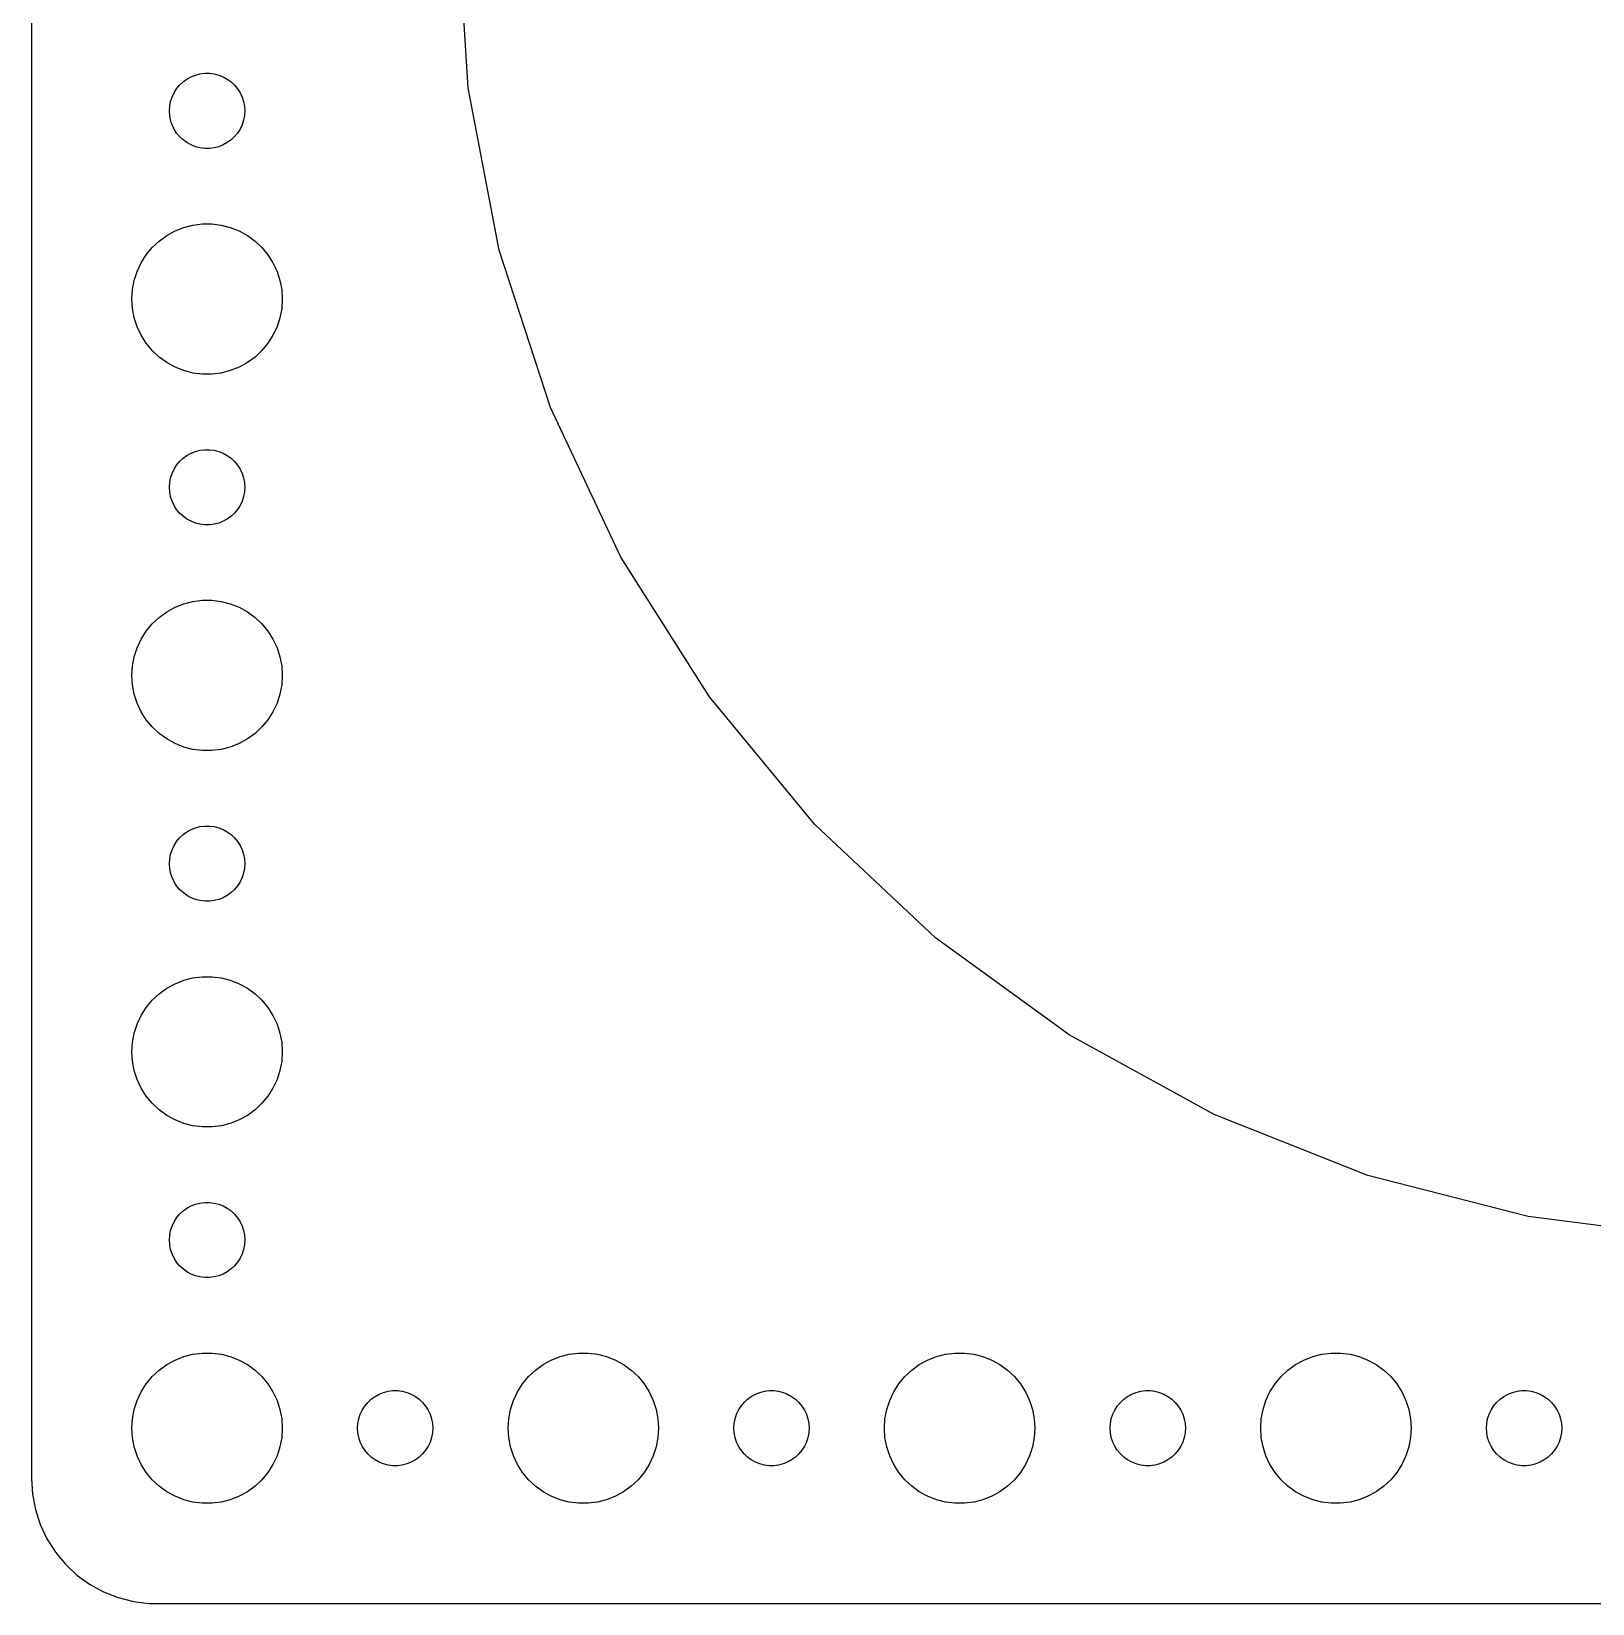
# Model space of a CAD drawing. Header units: metres. Extents: x -180 to 180, y -67 to 67.
# Drawn here: x -179.5 to -117.3, y -67 to -4.3 of the extents above; entities that cross this region are included whole.
import ezdxf

# ---------------------------------------------------------------- set-up
doc = ezdxf.new("R2010")
doc.units = ezdxf.units.M

msp = doc.modelspace()

# ---------------------------------------------------------------- linework, layer by layer
for p, q in [((-179.5, 62), (-179.5, -62)), ((-162.086, -6.57999), (-162.5, 0)), ((-173.456, -6.34422), (-173.304, -6.23351)), ((-173.304, -6.23351), (-173.139, -6.14275)), ((-173.139, -6.14275), (-172.964, -6.07341)), ((-172.964, -6.07341), (-172.781, -6.02657)), ((-172.781, -6.02657), (-172.594, -6.00294)), ((-172.594, -6.00294), (-172.406, -6.00294)), ((-172.406, -6.00294), (-172.219, -6.02657)), ((-172.219, -6.02657), (-172.036, -6.07341)), ((-172.036, -6.07341), (-171.861, -6.14275)), ((-171.861, -6.14275), (-171.696, -6.23351)), ((-171.696, -6.23351), (-171.544, -6.34422)), ((-173.895, -6.9478), (-173.814, -6.77736)), ((-173.814, -6.77736), (-173.714, -6.61832)), ((-173.714, -6.61832), (-173.593, -6.47318)), ((-173.593, -6.47318), (-173.456, -6.34422)), ((-171.544, -6.34422), (-171.407, -6.47318)), ((-171.407, -6.47318), (-171.286, -6.61832)), ((-171.286, -6.61832), (-171.186, -6.77736)), ((-171.186, -6.77736), (-171.105, -6.9478)), ((-160.851, -13.0562), (-162.086, -6.57999)), ((-174, -7.5), (-173.988, -7.312)), ((-173.988, -7.68799), (-174, -7.5)), ((-173.988, -7.312), (-173.953, -7.12695)), ((-173.953, -7.12695), (-173.895, -6.9478)), ((-171.105, -6.9478), (-171.047, -7.12695)), ((-171.047, -7.12695), (-171.012, -7.312)), ((-171.012, -7.312), (-171, -7.5)), ((-171, -7.5), (-171.012, -7.68799)), ((-173.953, -7.87303), (-173.988, -7.68799)), ((-173.895, -8.05219), (-173.953, -7.87303)), ((-173.814, -8.22263), (-173.895, -8.05219)), ((-171.105, -8.05219), (-171.186, -8.22263)), ((-171.047, -7.87303), (-171.105, -8.05219)), ((-171.012, -7.68799), (-171.047, -7.87303)), ((-173.714, -8.38167), (-173.814, -8.22263)), ((-173.593, -8.52681), (-173.714, -8.38167)), ((-173.456, -8.65576), (-173.593, -8.52681)), ((-173.304, -8.76648), (-173.456, -8.65576)), ((-173.139, -8.85724), (-173.304, -8.76648)), ((-171.696, -8.76648), (-171.861, -8.85724)), ((-171.544, -8.65576), (-171.696, -8.76648)), ((-171.407, -8.52681), (-171.544, -8.65576)), ((-171.286, -8.38167), (-171.407, -8.52681)), ((-171.186, -8.22263), (-171.286, -8.38167)), ((-172.964, -8.92657), (-173.139, -8.85724)), ((-172.781, -8.97342), (-172.964, -8.92657)), ((-172.594, -8.99704), (-172.781, -8.97342)), ((-172.406, -8.99704), (-172.594, -8.99704)), ((-172.219, -8.97342), (-172.406, -8.99704)), ((-172.036, -8.92657), (-172.219, -8.97342)), ((-171.861, -8.85724), (-172.036, -8.92657)), ((-174.412, -12.6884), (-174.107, -12.467)), ((-174.107, -12.467), (-173.777, -12.2855)), ((-173.777, -12.2855), (-173.427, -12.1468)), ((-173.427, -12.1468), (-173.062, -12.0531)), ((-173.062, -12.0531), (-172.688, -12.0059)), ((-172.688, -12.0059), (-172.312, -12.0059)), ((-172.312, -12.0059), (-171.938, -12.0531)), ((-171.938, -12.0531), (-171.573, -12.1468)), ((-171.573, -12.1468), (-171.223, -12.2855)), ((-171.223, -12.2855), (-170.893, -12.467)), ((-170.893, -12.467), (-170.588, -12.6884)), ((-174.927, -13.2366), (-174.687, -12.9464)), ((-174.687, -12.9464), (-174.412, -12.6884)), ((-170.588, -12.6884), (-170.313, -12.9464)), ((-170.313, -12.9464), (-170.073, -13.2366)), ((-158.813, -19.3265), (-160.851, -13.0562)), ((-175.289, -13.8956), (-175.129, -13.5547)), ((-175.129, -13.5547), (-174.927, -13.2366)), ((-170.073, -13.2366), (-169.871, -13.5547)), ((-169.871, -13.5547), (-169.711, -13.8956)), ((-175.476, -14.624), (-175.406, -14.2539)), ((-175.406, -14.2539), (-175.289, -13.8956)), ((-169.711, -13.8956), (-169.594, -14.2539)), ((-169.594, -14.2539), (-169.524, -14.624)), ((-175.5, -15), (-175.476, -14.624)), ((-175.476, -15.376), (-175.5, -15)), ((-169.524, -14.624), (-169.5, -15)), ((-169.5, -15), (-169.524, -15.376)), ((-175.406, -15.7461), (-175.476, -15.376)), ((-169.524, -15.376), (-169.594, -15.7461)), ((-175.289, -16.1044), (-175.406, -15.7461)), ((-175.129, -16.4453), (-175.289, -16.1044)), ((-169.711, -16.1044), (-169.871, -16.4453)), ((-169.594, -15.7461), (-169.711, -16.1044)), ((-174.927, -16.7634), (-175.129, -16.4453)), ((-174.687, -17.0536), (-174.927, -16.7634)), ((-170.073, -16.7634), (-170.313, -17.0536)), ((-169.871, -16.4453), (-170.073, -16.7634)), ((-174.412, -17.3115), (-174.687, -17.0536)), ((-174.107, -17.533), (-174.412, -17.3115)), ((-173.777, -17.7145), (-174.107, -17.533)), ((-170.893, -17.533), (-171.223, -17.7145)), ((-170.588, -17.3115), (-170.893, -17.533)), ((-170.313, -17.0536), (-170.588, -17.3115)), ((-173.427, -17.8532), (-173.777, -17.7145)), ((-173.062, -17.9469), (-173.427, -17.8532)), ((-172.688, -17.9941), (-173.062, -17.9469)), ((-172.312, -17.9941), (-172.688, -17.9941)), ((-171.938, -17.9469), (-172.312, -17.9941)), ((-171.573, -17.8532), (-171.938, -17.9469)), ((-171.223, -17.7145), (-171.573, -17.8532)), ((-156.006, -25.2921), (-158.813, -19.3265)), ((-173.456, -21.3442), (-173.304, -21.2335)), ((-173.304, -21.2335), (-173.139, -21.1427)), ((-173.139, -21.1427), (-172.964, -21.0734)), ((-172.964, -21.0734), (-172.781, -21.0266)), ((-172.781, -21.0266), (-172.594, -21.003)), ((-172.594, -21.003), (-172.406, -21.003)), ((-172.406, -21.003), (-172.219, -21.0266)), ((-172.219, -21.0266), (-172.036, -21.0734)), ((-172.036, -21.0734), (-171.861, -21.1427)), ((-171.861, -21.1427), (-171.696, -21.2335)), ((-171.696, -21.2335), (-171.544, -21.3442)), ((-173.895, -21.9478), (-173.814, -21.7774)), ((-173.814, -21.7774), (-173.714, -21.6183)), ((-173.714, -21.6183), (-173.593, -21.4732)), ((-173.593, -21.4732), (-173.456, -21.3442)), ((-171.544, -21.3442), (-171.407, -21.4732)), ((-171.407, -21.4732), (-171.286, -21.6183)), ((-171.286, -21.6183), (-171.186, -21.7774)), ((-171.186, -21.7774), (-171.105, -21.9478)), ((-174, -22.5), (-173.988, -22.312)), ((-173.988, -22.688), (-174, -22.5)), ((-173.988, -22.312), (-173.953, -22.127)), ((-173.953, -22.127), (-173.895, -21.9478)), ((-171.105, -21.9478), (-171.047, -22.127)), ((-171.047, -22.127), (-171.012, -22.312)), ((-171.012, -22.312), (-171, -22.5)), ((-171, -22.5), (-171.012, -22.688)), ((-173.953, -22.873), (-173.988, -22.688)), ((-173.895, -23.0522), (-173.953, -22.873)), ((-173.814, -23.2226), (-173.895, -23.0522)), ((-171.105, -23.0522), (-171.186, -23.2226)), ((-171.047, -22.873), (-171.105, -23.0522)), ((-171.012, -22.688), (-171.047, -22.873)), ((-173.714, -23.3817), (-173.814, -23.2226)), ((-173.593, -23.5268), (-173.714, -23.3817)), ((-173.456, -23.6558), (-173.593, -23.5268)), ((-173.304, -23.7665), (-173.456, -23.6558)), ((-173.139, -23.8572), (-173.304, -23.7665)), ((-171.696, -23.7665), (-171.861, -23.8572)), ((-171.544, -23.6558), (-171.696, -23.7665)), ((-171.407, -23.5268), (-171.544, -23.6558)), ((-171.286, -23.3817), (-171.407, -23.5268)), ((-171.186, -23.2226), (-171.286, -23.3817)), ((-172.964, -23.9266), (-173.139, -23.8572)), ((-172.781, -23.9734), (-172.964, -23.9266)), ((-172.594, -23.997), (-172.781, -23.9734)), ((-172.406, -23.997), (-172.594, -23.997)), ((-172.219, -23.9734), (-172.406, -23.997)), ((-172.036, -23.9266), (-172.219, -23.9734)), ((-171.861, -23.8572), (-172.036, -23.9266)), ((-152.473, -30.8587), (-156.006, -25.2921)), ((-174.412, -27.6884), (-174.107, -27.467)), ((-174.107, -27.467), (-173.777, -27.2855)), ((-173.777, -27.2855), (-173.427, -27.1468)), ((-173.427, -27.1468), (-173.062, -27.0531)), ((-173.062, -27.0531), (-172.688, -27.0059)), ((-172.688, -27.0059), (-172.312, -27.0059)), ((-172.312, -27.0059), (-171.938, -27.0531)), ((-171.938, -27.0531), (-171.573, -27.1468)), ((-171.573, -27.1468), (-171.223, -27.2855)), ((-171.223, -27.2855), (-170.893, -27.467)), ((-170.893, -27.467), (-170.588, -27.6884)), ((-174.927, -28.2366), (-174.687, -27.9464)), ((-174.687, -27.9464), (-174.412, -27.6884)), ((-170.588, -27.6884), (-170.313, -27.9464)), ((-170.313, -27.9464), (-170.073, -28.2366)), ((-175.289, -28.8956), (-175.129, -28.5547)), ((-175.129, -28.5547), (-174.927, -28.2366)), ((-170.073, -28.2366), (-169.871, -28.5547)), ((-169.871, -28.5547), (-169.711, -28.8956)), ((-175.476, -29.624), (-175.406, -29.2539)), ((-175.406, -29.2539), (-175.289, -28.8956)), ((-169.711, -28.8956), (-169.594, -29.2539)), ((-169.594, -29.2539), (-169.524, -29.624)), ((-175.5, -30), (-175.476, -29.624)), ((-175.476, -30.376), (-175.5, -30)), ((-169.524, -29.624), (-169.5, -30)), ((-169.5, -30), (-169.524, -30.376)), ((-175.406, -30.7461), (-175.476, -30.376)), ((-169.524, -30.376), (-169.594, -30.7461)), ((-175.289, -31.1044), (-175.406, -30.7461)), ((-175.129, -31.4453), (-175.289, -31.1044)), ((-169.711, -31.1044), (-169.871, -31.4453)), ((-169.594, -30.7461), (-169.711, -31.1044)), ((-148.271, -35.9387), (-152.473, -30.8587)), ((-174.927, -31.7634), (-175.129, -31.4453)), ((-174.687, -32.0536), (-174.927, -31.7634)), ((-170.073, -31.7634), (-170.313, -32.0536)), ((-169.871, -31.4453), (-170.073, -31.7634)), ((-174.412, -32.3115), (-174.687, -32.0536)), ((-174.107, -32.533), (-174.412, -32.3115)), ((-173.777, -32.7145), (-174.107, -32.533)), ((-170.893, -32.533), (-171.223, -32.7145)), ((-170.588, -32.3115), (-170.893, -32.533)), ((-170.313, -32.0536), (-170.588, -32.3115)), ((-173.427, -32.8532), (-173.777, -32.7145)), ((-173.062, -32.9469), (-173.427, -32.8532)), ((-172.688, -32.9941), (-173.062, -32.9469)), ((-172.312, -32.9941), (-172.688, -32.9941)), ((-171.938, -32.9469), (-172.312, -32.9941)), ((-171.573, -32.8532), (-171.938, -32.9469)), ((-171.223, -32.7145), (-171.573, -32.8532)), ((-173.456, -36.3442), (-173.304, -36.2335)), ((-173.304, -36.2335), (-173.139, -36.1428)), ((-173.139, -36.1428), (-172.964, -36.0734)), ((-172.964, -36.0734), (-172.781, -36.0266)), ((-172.781, -36.0266), (-172.594, -36.003)), ((-172.594, -36.003), (-172.406, -36.003)), ((-172.406, -36.003), (-172.219, -36.0266)), ((-172.219, -36.0266), (-172.036, -36.0734)), ((-172.036, -36.0734), (-171.861, -36.1428)), ((-171.861, -36.1428), (-171.696, -36.2335)), ((-171.696, -36.2335), (-171.544, -36.3442)), ((-143.465, -40.4519), (-148.271, -35.9387)), ((-173.953, -37.127), (-173.895, -36.9478)), ((-173.895, -36.9478), (-173.814, -36.7774)), ((-173.814, -36.7774), (-173.714, -36.6183)), ((-173.714, -36.6183), (-173.593, -36.4732)), ((-173.593, -36.4732), (-173.456, -36.3442)), ((-171.544, -36.3442), (-171.407, -36.4732)), ((-171.407, -36.4732), (-171.286, -36.6183)), ((-171.286, -36.6183), (-171.186, -36.7774)), ((-171.186, -36.7774), (-171.105, -36.9478)), ((-171.105, -36.9478), (-171.047, -37.127)), ((-174, -37.5), (-173.988, -37.312)), ((-173.988, -37.688), (-174, -37.5)), ((-173.988, -37.312), (-173.953, -37.127)), ((-171.047, -37.127), (-171.012, -37.312)), ((-171.012, -37.312), (-171, -37.5)), ((-171, -37.5), (-171.012, -37.688)), ((-173.953, -37.873), (-173.988, -37.688)), ((-173.895, -38.0522), (-173.953, -37.873)), ((-173.814, -38.2226), (-173.895, -38.0522)), ((-171.105, -38.0522), (-171.186, -38.2226)), ((-171.047, -37.873), (-171.105, -38.0522)), ((-171.012, -37.688), (-171.047, -37.873)), ((-173.714, -38.3817), (-173.814, -38.2226)), ((-173.593, -38.5268), (-173.714, -38.3817)), ((-173.456, -38.6558), (-173.593, -38.5268)), ((-173.304, -38.7665), (-173.456, -38.6558)), ((-173.139, -38.8572), (-173.304, -38.7665)), ((-171.696, -38.7665), (-171.861, -38.8572)), ((-171.544, -38.6558), (-171.696, -38.7665)), ((-171.407, -38.5268), (-171.544, -38.6558)), ((-171.286, -38.3817), (-171.407, -38.5268)), ((-171.186, -38.2226), (-171.286, -38.3817)), ((-172.964, -38.9266), (-173.139, -38.8572)), ((-172.781, -38.9734), (-172.964, -38.9266)), ((-172.594, -38.997), (-172.781, -38.9734)), ((-172.406, -38.997), (-172.594, -38.997)), ((-172.219, -38.9734), (-172.406, -38.997)), ((-172.036, -38.9266), (-172.219, -38.9734)), ((-171.861, -38.8572), (-172.036, -38.9266)), ((-138.131, -44.3272), (-143.465, -40.4519)), ((-174.412, -42.6885), (-174.107, -42.467)), ((-174.107, -42.467), (-173.777, -42.2855)), ((-173.777, -42.2855), (-173.427, -42.1468)), ((-173.427, -42.1468), (-173.062, -42.0531)), ((-173.062, -42.0531), (-172.688, -42.0059)), ((-172.688, -42.0059), (-172.312, -42.0059)), ((-172.312, -42.0059), (-171.938, -42.0531)), ((-171.938, -42.0531), (-171.573, -42.1468)), ((-171.573, -42.1468), (-171.223, -42.2855)), ((-171.223, -42.2855), (-170.893, -42.467)), ((-170.893, -42.467), (-170.588, -42.6885)), ((-174.927, -43.2366), (-174.687, -42.9464)), ((-174.687, -42.9464), (-174.412, -42.6885)), ((-170.588, -42.6885), (-170.313, -42.9464)), ((-170.313, -42.9464), (-170.073, -43.2366)), ((-175.289, -43.8956), (-175.129, -43.5547)), ((-175.129, -43.5547), (-174.927, -43.2366)), ((-170.073, -43.2366), (-169.871, -43.5547)), ((-169.871, -43.5547), (-169.711, -43.8956)), ((-175.476, -44.624), (-175.406, -44.2539)), ((-175.406, -44.2539), (-175.289, -43.8956)), ((-169.711, -43.8956), (-169.594, -44.2539)), ((-169.594, -44.2539), (-169.524, -44.624)), ((-132.353, -47.5034), (-138.131, -44.3272)), ((-175.5, -45), (-175.476, -44.624)), ((-175.476, -45.376), (-175.5, -45)), ((-169.524, -44.624), (-169.5, -45)), ((-169.5, -45), (-169.524, -45.376)), ((-175.406, -45.7461), (-175.476, -45.376)), ((-169.524, -45.376), (-169.594, -45.7461)), ((-175.289, -46.1044), (-175.406, -45.7461)), ((-175.129, -46.4453), (-175.289, -46.1044)), ((-169.711, -46.1044), (-169.871, -46.4453)), ((-169.594, -45.7461), (-169.711, -46.1044)), ((-174.927, -46.7634), (-175.129, -46.4453)), ((-174.687, -47.0536), (-174.927, -46.7634)), ((-170.073, -46.7634), (-170.313, -47.0536)), ((-169.871, -46.4453), (-170.073, -46.7634)), ((-174.412, -47.3115), (-174.687, -47.0536)), ((-174.107, -47.533), (-174.412, -47.3115)), ((-173.777, -47.7145), (-174.107, -47.533)), ((-170.893, -47.533), (-171.223, -47.7145)), ((-170.588, -47.3115), (-170.893, -47.533)), ((-170.313, -47.0536), (-170.588, -47.3115)), ((-126.223, -49.9305), (-132.353, -47.5034)), ((-173.427, -47.8532), (-173.777, -47.7145)), ((-173.062, -47.9469), (-173.427, -47.8532)), ((-172.688, -47.9941), (-173.062, -47.9469)), ((-172.312, -47.9941), (-172.688, -47.9941)), ((-171.938, -47.9469), (-172.312, -47.9941)), ((-171.573, -47.8532), (-171.938, -47.9469)), ((-171.223, -47.7145), (-171.573, -47.8532)), ((-119.838, -51.5701), (-126.223, -49.9305)), ((-173.593, -51.4732), (-173.456, -51.3442)), ((-173.456, -51.3442), (-173.304, -51.2335)), ((-173.304, -51.2335), (-173.139, -51.1428)), ((-173.139, -51.1428), (-172.964, -51.0734)), ((-172.964, -51.0734), (-172.781, -51.0266)), ((-172.781, -51.0266), (-172.594, -51.003)), ((-172.594, -51.003), (-172.406, -51.003)), ((-172.406, -51.003), (-172.219, -51.0266)), ((-172.219, -51.0266), (-172.036, -51.0734)), ((-172.036, -51.0734), (-171.861, -51.1428)), ((-171.861, -51.1428), (-171.696, -51.2335)), ((-171.696, -51.2335), (-171.544, -51.3442)), ((-171.544, -51.3442), (-171.407, -51.4732)), ((-173.953, -52.127), (-173.895, -51.9478)), ((-173.895, -51.9478), (-173.814, -51.7774)), ((-173.814, -51.7774), (-173.714, -51.6183)), ((-173.714, -51.6183), (-173.593, -51.4732)), ((-171.407, -51.4732), (-171.286, -51.6183)), ((-171.286, -51.6183), (-171.186, -51.7774)), ((-171.186, -51.7774), (-171.105, -51.9478)), ((-171.105, -51.9478), (-171.047, -52.127)), ((-113.296, -52.3964), (-119.838, -51.5701)), ((-174, -52.5), (-173.988, -52.312)), ((-173.988, -52.688), (-174, -52.5)), ((-173.988, -52.312), (-173.953, -52.127)), ((-171.047, -52.127), (-171.012, -52.312)), ((-171.012, -52.312), (-171, -52.5)), ((-171, -52.5), (-171.012, -52.688)), ((-173.953, -52.873), (-173.988, -52.688)), ((-173.895, -53.0522), (-173.953, -52.873)), ((-173.814, -53.2226), (-173.895, -53.0522)), ((-173.714, -53.3817), (-173.814, -53.2226)), ((-171.186, -53.2226), (-171.286, -53.3817)), ((-171.105, -53.0522), (-171.186, -53.2226)), ((-171.047, -52.873), (-171.105, -53.0522)), ((-171.012, -52.688), (-171.047, -52.873)), ((-173.593, -53.5268), (-173.714, -53.3817)), ((-173.456, -53.6558), (-173.593, -53.5268)), ((-173.304, -53.7665), (-173.456, -53.6558)), ((-173.139, -53.8572), (-173.304, -53.7665)), ((-172.964, -53.9266), (-173.139, -53.8572)), ((-171.861, -53.8572), (-172.036, -53.9266)), ((-171.696, -53.7665), (-171.861, -53.8572)), ((-171.544, -53.6558), (-171.696, -53.7665)), ((-171.407, -53.5268), (-171.544, -53.6558)), ((-171.286, -53.3817), (-171.407, -53.5268)), ((-172.781, -53.9734), (-172.964, -53.9266)), ((-172.594, -53.997), (-172.781, -53.9734)), ((-172.406, -53.997), (-172.594, -53.997)), ((-172.219, -53.9734), (-172.406, -53.997)), ((-172.036, -53.9266), (-172.219, -53.9734)), ((-173.062, -57.0531), (-172.688, -57.0059)), ((-172.688, -57.0059), (-172.312, -57.0059)), ((-172.312, -57.0059), (-171.938, -57.0531)), ((-158.062, -57.0531), (-157.688, -57.0059)), ((-157.688, -57.0059), (-157.312, -57.0059)), ((-157.312, -57.0059), (-156.938, -57.0531)), ((-143.062, -57.0531), (-142.688, -57.0059)), ((-142.688, -57.0059), (-142.312, -57.0059)), ((-142.312, -57.0059), (-141.938, -57.0531)), ((-128.062, -57.0531), (-127.688, -57.0059)), ((-127.688, -57.0059), (-127.312, -57.0059)), ((-127.312, -57.0059), (-126.938, -57.0531)), ((-174.412, -57.6885), (-174.107, -57.467)), ((-174.107, -57.467), (-173.777, -57.2855)), ((-173.777, -57.2855), (-173.427, -57.1468)), ((-173.427, -57.1468), (-173.062, -57.0531)), ((-171.938, -57.0531), (-171.573, -57.1468)), ((-171.573, -57.1468), (-171.223, -57.2855)), ((-171.223, -57.2855), (-170.893, -57.467)), ((-170.893, -57.467), (-170.588, -57.6885)), ((-159.412, -57.6885), (-159.107, -57.467)), ((-159.107, -57.467), (-158.777, -57.2855)), ((-158.777, -57.2855), (-158.427, -57.1468)), ((-158.427, -57.1468), (-158.062, -57.0531)), ((-156.938, -57.0531), (-156.573, -57.1468)), ((-156.573, -57.1468), (-156.223, -57.2855)), ((-156.223, -57.2855), (-155.893, -57.467)), ((-155.893, -57.467), (-155.588, -57.6885)), ((-144.412, -57.6885), (-144.107, -57.467)), ((-144.107, -57.467), (-143.777, -57.2855)), ((-143.777, -57.2855), (-143.427, -57.1468)), ((-143.427, -57.1468), (-143.062, -57.0531)), ((-141.938, -57.0531), (-141.573, -57.1468)), ((-141.573, -57.1468), (-141.223, -57.2855)), ((-141.223, -57.2855), (-140.893, -57.467)), ((-140.893, -57.467), (-140.588, -57.6885)), ((-129.412, -57.6885), (-129.107, -57.467)), ((-129.107, -57.467), (-128.777, -57.2855)), ((-128.777, -57.2855), (-128.427, -57.1468)), ((-128.427, -57.1468), (-128.062, -57.0531)), ((-126.938, -57.0531), (-126.573, -57.1468)), ((-126.573, -57.1468), (-126.223, -57.2855)), ((-126.223, -57.2855), (-125.893, -57.467)), ((-125.893, -57.467), (-125.588, -57.6885)), ((-175.129, -58.5547), (-174.927, -58.2366)), ((-174.927, -58.2366), (-174.687, -57.9464)), ((-174.687, -57.9464), (-174.412, -57.6885)), ((-170.588, -57.6885), (-170.313, -57.9464)), ((-170.313, -57.9464), (-170.073, -58.2366)), ((-170.073, -58.2366), (-169.871, -58.5547)), ((-160.129, -58.5547), (-159.927, -58.2366)), ((-159.927, -58.2366), (-159.687, -57.9464)), ((-159.687, -57.9464), (-159.412, -57.6885)), ((-155.588, -57.6885), (-155.313, -57.9464)), ((-155.313, -57.9464), (-155.073, -58.2366)), ((-155.073, -58.2366), (-154.871, -58.5547)), ((-145.129, -58.5547), (-144.927, -58.2366)), ((-144.927, -58.2366), (-144.687, -57.9464)), ((-144.687, -57.9464), (-144.412, -57.6885)), ((-140.588, -57.6885), (-140.313, -57.9464)), ((-140.313, -57.9464), (-140.073, -58.2366)), ((-140.073, -58.2366), (-139.871, -58.5547)), ((-130.129, -58.5547), (-129.927, -58.2366)), ((-129.927, -58.2366), (-129.687, -57.9464)), ((-129.687, -57.9464), (-129.412, -57.6885)), ((-125.588, -57.6885), (-125.313, -57.9464)), ((-125.313, -57.9464), (-125.073, -58.2366)), ((-125.073, -58.2366), (-124.871, -58.5547)), ((-175.406, -59.2539), (-175.289, -58.8956)), ((-175.289, -58.8956), (-175.129, -58.5547)), ((-169.871, -58.5547), (-169.711, -58.8956)), ((-169.711, -58.8956), (-169.594, -59.2539)), ((-166.093, -58.9732), (-165.956, -58.8442)), ((-165.956, -58.8442), (-165.804, -58.7335)), ((-165.804, -58.7335), (-165.639, -58.6428)), ((-165.639, -58.6428), (-165.464, -58.5734)), ((-165.464, -58.5734), (-165.281, -58.5266)), ((-165.281, -58.5266), (-165.094, -58.503)), ((-165.094, -58.503), (-164.906, -58.503)), ((-164.906, -58.503), (-164.719, -58.5266)), ((-164.719, -58.5266), (-164.536, -58.5734)), ((-164.536, -58.5734), (-164.361, -58.6428)), ((-164.361, -58.6428), (-164.196, -58.7335)), ((-164.196, -58.7335), (-164.044, -58.8442)), ((-164.044, -58.8442), (-163.907, -58.9732)), ((-160.406, -59.2539), (-160.289, -58.8956)), ((-160.289, -58.8956), (-160.129, -58.5547)), ((-154.871, -58.5547), (-154.711, -58.8956)), ((-154.711, -58.8956), (-154.594, -59.2539)), ((-151.093, -58.9732), (-150.956, -58.8442)), ((-150.956, -58.8442), (-150.804, -58.7335)), ((-150.804, -58.7335), (-150.639, -58.6428)), ((-150.639, -58.6428), (-150.464, -58.5734)), ((-150.464, -58.5734), (-150.281, -58.5266)), ((-150.281, -58.5266), (-150.094, -58.503)), ((-150.094, -58.503), (-149.906, -58.503)), ((-149.906, -58.503), (-149.719, -58.5266)), ((-149.719, -58.5266), (-149.536, -58.5734)), ((-149.536, -58.5734), (-149.361, -58.6428)), ((-149.361, -58.6428), (-149.196, -58.7335)), ((-149.196, -58.7335), (-149.044, -58.8442)), ((-149.044, -58.8442), (-148.907, -58.9732)), ((-145.406, -59.2539), (-145.289, -58.8956)), ((-145.289, -58.8956), (-145.129, -58.5547)), ((-139.871, -58.5547), (-139.711, -58.8956)), ((-139.711, -58.8956), (-139.594, -59.2539)), ((-136.093, -58.9732), (-135.956, -58.8442)), ((-135.956, -58.8442), (-135.804, -58.7335)), ((-135.804, -58.7335), (-135.639, -58.6428)), ((-135.639, -58.6428), (-135.464, -58.5734)), ((-135.464, -58.5734), (-135.281, -58.5266)), ((-135.281, -58.5266), (-135.094, -58.503)), ((-135.094, -58.503), (-134.906, -58.503)), ((-134.906, -58.503), (-134.719, -58.5266)), ((-134.719, -58.5266), (-134.536, -58.5734)), ((-134.536, -58.5734), (-134.361, -58.6428)), ((-134.361, -58.6428), (-134.196, -58.7335)), ((-134.196, -58.7335), (-134.044, -58.8442)), ((-134.044, -58.8442), (-133.907, -58.9732)), ((-130.406, -59.2539), (-130.289, -58.8956)), ((-130.289, -58.8956), (-130.129, -58.5547)), ((-124.871, -58.5547), (-124.711, -58.8956)), ((-124.711, -58.8956), (-124.594, -59.2539)), ((-121.093, -58.9732), (-120.956, -58.8442)), ((-120.956, -58.8442), (-120.804, -58.7335)), ((-120.804, -58.7335), (-120.639, -58.6428)), ((-120.639, -58.6428), (-120.464, -58.5734)), ((-120.464, -58.5734), (-120.281, -58.5266)), ((-120.281, -58.5266), (-120.094, -58.503)), ((-120.094, -58.503), (-119.906, -58.503)), ((-119.906, -58.503), (-119.719, -58.5266)), ((-119.719, -58.5266), (-119.536, -58.5734)), ((-119.536, -58.5734), (-119.361, -58.6428)), ((-119.361, -58.6428), (-119.196, -58.7335)), ((-119.196, -58.7335), (-119.044, -58.8442)), ((-119.044, -58.8442), (-118.907, -58.9732)), ((-175.476, -59.624), (-175.406, -59.2539)), ((-169.594, -59.2539), (-169.524, -59.624)), ((-166.453, -59.627), (-166.395, -59.4478)), ((-166.395, -59.4478), (-166.314, -59.2774)), ((-166.314, -59.2774), (-166.214, -59.1183)), ((-166.214, -59.1183), (-166.093, -58.9732)), ((-163.907, -58.9732), (-163.786, -59.1183)), ((-163.786, -59.1183), (-163.686, -59.2774)), ((-163.686, -59.2774), (-163.605, -59.4478)), ((-163.605, -59.4478), (-163.547, -59.627)), ((-160.476, -59.624), (-160.406, -59.2539)), ((-154.594, -59.2539), (-154.524, -59.624)), ((-151.453, -59.627), (-151.395, -59.4478)), ((-151.395, -59.4478), (-151.314, -59.2774)), ((-151.314, -59.2774), (-151.214, -59.1183)), ((-151.214, -59.1183), (-151.093, -58.9732)), ((-148.907, -58.9732), (-148.786, -59.1183)), ((-148.786, -59.1183), (-148.686, -59.2774)), ((-148.686, -59.2774), (-148.605, -59.4478)), ((-148.605, -59.4478), (-148.547, -59.627)), ((-145.476, -59.624), (-145.406, -59.2539)), ((-139.594, -59.2539), (-139.524, -59.624)), ((-136.453, -59.627), (-136.395, -59.4478)), ((-136.395, -59.4478), (-136.314, -59.2774)), ((-136.314, -59.2774), (-136.214, -59.1183)), ((-136.214, -59.1183), (-136.093, -58.9732)), ((-133.907, -58.9732), (-133.786, -59.1183)), ((-133.786, -59.1183), (-133.686, -59.2774)), ((-133.686, -59.2774), (-133.605, -59.4478)), ((-133.605, -59.4478), (-133.547, -59.627)), ((-130.476, -59.624), (-130.406, -59.2539)), ((-124.594, -59.2539), (-124.524, -59.624)), ((-121.453, -59.627), (-121.395, -59.4478)), ((-121.395, -59.4478), (-121.314, -59.2774)), ((-121.314, -59.2774), (-121.214, -59.1183)), ((-121.214, -59.1183), (-121.093, -58.9732)), ((-118.907, -58.9732), (-118.786, -59.1183)), ((-118.786, -59.1183), (-118.686, -59.2774)), ((-118.686, -59.2774), (-118.605, -59.4478)), ((-118.605, -59.4478), (-118.547, -59.627)), ((-175.5, -60), (-175.476, -59.624)), ((-175.476, -60.376), (-175.5, -60)), ((-169.524, -59.624), (-169.5, -60)), ((-169.5, -60), (-169.524, -60.376)), ((-166.5, -60), (-166.488, -59.812)), ((-166.488, -60.188), (-166.5, -60)), ((-166.488, -59.812), (-166.453, -59.627)), ((-163.547, -59.627), (-163.512, -59.812)), ((-163.512, -59.812), (-163.5, -60)), ((-163.5, -60), (-163.512, -60.188)), ((-160.5, -60), (-160.476, -59.624)), ((-160.476, -60.376), (-160.5, -60)), ((-154.524, -59.624), (-154.5, -60)), ((-154.5, -60), (-154.524, -60.376)), ((-151.5, -60), (-151.488, -59.812)), ((-151.488, -60.188), (-151.5, -60)), ((-151.488, -59.812), (-151.453, -59.627)), ((-148.547, -59.627), (-148.512, -59.812)), ((-148.512, -59.812), (-148.5, -60)), ((-148.5, -60), (-148.512, -60.188)), ((-145.5, -60), (-145.476, -59.624)), ((-145.476, -60.376), (-145.5, -60)), ((-139.524, -59.624), (-139.5, -60)), ((-139.5, -60), (-139.524, -60.376)), ((-136.5, -60), (-136.488, -59.812)), ((-136.488, -60.188), (-136.5, -60)), ((-136.488, -59.812), (-136.453, -59.627)), ((-133.547, -59.627), (-133.512, -59.812)), ((-133.512, -59.812), (-133.5, -60)), ((-133.5, -60), (-133.512, -60.188)), ((-130.5, -60), (-130.476, -59.624)), ((-130.476, -60.376), (-130.5, -60)), ((-124.524, -59.624), (-124.5, -60)), ((-124.5, -60), (-124.524, -60.376)), ((-121.5, -60), (-121.488, -59.812)), ((-121.488, -60.188), (-121.5, -60)), ((-121.488, -59.812), (-121.453, -59.627)), ((-118.547, -59.627), (-118.512, -59.812)), ((-118.512, -59.812), (-118.5, -60)), ((-118.5, -60), (-118.512, -60.188)), ((-175.406, -60.7461), (-175.476, -60.376)), ((-175.289, -61.1044), (-175.406, -60.7461)), ((-169.594, -60.7461), (-169.711, -61.1044)), ((-169.524, -60.376), (-169.594, -60.7461)), ((-166.453, -60.373), (-166.488, -60.188)), ((-166.395, -60.5522), (-166.453, -60.373)), ((-166.314, -60.7226), (-166.395, -60.5522)), ((-166.214, -60.8817), (-166.314, -60.7226)), ((-163.686, -60.7226), (-163.786, -60.8817)), ((-163.605, -60.5522), (-163.686, -60.7226)), ((-163.547, -60.373), (-163.605, -60.5522)), ((-163.512, -60.188), (-163.547, -60.373)), ((-160.406, -60.7461), (-160.476, -60.376)), ((-160.289, -61.1044), (-160.406, -60.7461)), ((-154.594, -60.7461), (-154.711, -61.1044)), ((-154.524, -60.376), (-154.594, -60.7461)), ((-151.453, -60.373), (-151.488, -60.188)), ((-151.395, -60.5522), (-151.453, -60.373)), ((-151.314, -60.7226), (-151.395, -60.5522)), ((-151.214, -60.8817), (-151.314, -60.7226)), ((-148.686, -60.7226), (-148.786, -60.8817)), ((-148.605, -60.5522), (-148.686, -60.7226)), ((-148.547, -60.373), (-148.605, -60.5522)), ((-148.512, -60.188), (-148.547, -60.373)), ((-145.406, -60.7461), (-145.476, -60.376)), ((-145.289, -61.1044), (-145.406, -60.7461)), ((-139.594, -60.7461), (-139.711, -61.1044)), ((-139.524, -60.376), (-139.594, -60.7461)), ((-136.453, -60.373), (-136.488, -60.188)), ((-136.395, -60.5522), (-136.453, -60.373)), ((-136.314, -60.7226), (-136.395, -60.5522)), ((-136.214, -60.8817), (-136.314, -60.7226)), ((-133.686, -60.7226), (-133.786, -60.8817)), ((-133.605, -60.5522), (-133.686, -60.7226)), ((-133.547, -60.373), (-133.605, -60.5522)), ((-133.512, -60.188), (-133.547, -60.373)), ((-130.406, -60.7461), (-130.476, -60.376)), ((-130.289, -61.1044), (-130.406, -60.7461)), ((-124.594, -60.7461), (-124.711, -61.1044)), ((-124.524, -60.376), (-124.594, -60.7461)), ((-121.453, -60.373), (-121.488, -60.188)), ((-121.395, -60.5522), (-121.453, -60.373)), ((-121.314, -60.7226), (-121.395, -60.5522)), ((-121.214, -60.8817), (-121.314, -60.7226)), ((-118.686, -60.7226), (-118.786, -60.8817)), ((-118.605, -60.5522), (-118.686, -60.7226)), ((-118.547, -60.373), (-118.605, -60.5522)), ((-118.512, -60.188), (-118.547, -60.373)), ((-175.129, -61.4453), (-175.289, -61.1044)), ((-169.711, -61.1044), (-169.871, -61.4453)), ((-166.093, -61.0268), (-166.214, -60.8817)), ((-165.956, -61.1558), (-166.093, -61.0268)), ((-165.804, -61.2665), (-165.956, -61.1558)), ((-165.639, -61.3572), (-165.804, -61.2665)), ((-165.464, -61.4266), (-165.639, -61.3572)), ((-164.361, -61.3572), (-164.536, -61.4266)), ((-164.196, -61.2665), (-164.361, -61.3572)), ((-164.044, -61.1558), (-164.196, -61.2665)), ((-163.907, -61.0268), (-164.044, -61.1558)), ((-163.786, -60.8817), (-163.907, -61.0268)), ((-160.129, -61.4453), (-160.289, -61.1044)), ((-154.711, -61.1044), (-154.871, -61.4453)), ((-151.093, -61.0268), (-151.214, -60.8817)), ((-150.956, -61.1558), (-151.093, -61.0268)), ((-150.804, -61.2665), (-150.956, -61.1558)), ((-150.639, -61.3572), (-150.804, -61.2665)), ((-150.464, -61.4266), (-150.639, -61.3572)), ((-149.361, -61.3572), (-149.536, -61.4266)), ((-149.196, -61.2665), (-149.361, -61.3572)), ((-149.044, -61.1558), (-149.196, -61.2665)), ((-148.907, -61.0268), (-149.044, -61.1558)), ((-148.786, -60.8817), (-148.907, -61.0268)), ((-145.129, -61.4453), (-145.289, -61.1044)), ((-139.711, -61.1044), (-139.871, -61.4453)), ((-136.093, -61.0268), (-136.214, -60.8817)), ((-135.956, -61.1558), (-136.093, -61.0268)), ((-135.804, -61.2665), (-135.956, -61.1558)), ((-135.639, -61.3572), (-135.804, -61.2665)), ((-135.464, -61.4266), (-135.639, -61.3572)), ((-134.361, -61.3572), (-134.536, -61.4266)), ((-134.196, -61.2665), (-134.361, -61.3572)), ((-134.044, -61.1558), (-134.196, -61.2665)), ((-133.907, -61.0268), (-134.044, -61.1558)), ((-133.786, -60.8817), (-133.907, -61.0268)), ((-130.129, -61.4453), (-130.289, -61.1044)), ((-124.711, -61.1044), (-124.871, -61.4453)), ((-121.093, -61.0268), (-121.214, -60.8817)), ((-120.956, -61.1558), (-121.093, -61.0268)), ((-120.804, -61.2665), (-120.956, -61.1558)), ((-120.639, -61.3572), (-120.804, -61.2665)), ((-120.464, -61.4266), (-120.639, -61.3572)), ((-119.361, -61.3572), (-119.536, -61.4266)), ((-119.196, -61.2665), (-119.361, -61.3572)), ((-119.044, -61.1558), (-119.196, -61.2665)), ((-118.907, -61.0268), (-119.044, -61.1558)), ((-118.786, -60.8817), (-118.907, -61.0268)), ((-179.5, -62), (-179.461, -62.6267)), ((-174.927, -61.7634), (-175.129, -61.4453)), ((-174.687, -62.0536), (-174.927, -61.7634)), ((-170.073, -61.7634), (-170.313, -62.0536)), ((-169.871, -61.4453), (-170.073, -61.7634)), ((-165.281, -61.4734), (-165.464, -61.4266)), ((-165.094, -61.497), (-165.281, -61.4734)), ((-164.906, -61.497), (-165.094, -61.497)), ((-164.719, -61.4734), (-164.906, -61.497)), ((-164.536, -61.4266), (-164.719, -61.4734)), ((-159.927, -61.7634), (-160.129, -61.4453)), ((-159.687, -62.0536), (-159.927, -61.7634)), ((-155.073, -61.7634), (-155.313, -62.0536)), ((-154.871, -61.4453), (-155.073, -61.7634)), ((-150.281, -61.4734), (-150.464, -61.4266)), ((-150.094, -61.497), (-150.281, -61.4734)), ((-149.906, -61.497), (-150.094, -61.497)), ((-149.719, -61.4734), (-149.906, -61.497)), ((-149.536, -61.4266), (-149.719, -61.4734)), ((-144.927, -61.7634), (-145.129, -61.4453)), ((-144.687, -62.0536), (-144.927, -61.7634)), ((-140.073, -61.7634), (-140.313, -62.0536)), ((-139.871, -61.4453), (-140.073, -61.7634)), ((-135.281, -61.4734), (-135.464, -61.4266)), ((-135.094, -61.497), (-135.281, -61.4734)), ((-134.906, -61.497), (-135.094, -61.497)), ((-134.719, -61.4734), (-134.906, -61.497)), ((-134.536, -61.4266), (-134.719, -61.4734)), ((-129.927, -61.7634), (-130.129, -61.4453)), ((-129.687, -62.0536), (-129.927, -61.7634)), ((-125.073, -61.7634), (-125.313, -62.0536)), ((-124.871, -61.4453), (-125.073, -61.7634)), ((-120.281, -61.4734), (-120.464, -61.4266)), ((-120.094, -61.497), (-120.281, -61.4734)), ((-119.906, -61.497), (-120.094, -61.497)), ((-119.719, -61.4734), (-119.906, -61.497)), ((-119.536, -61.4266), (-119.719, -61.4734)), ((-179.461, -62.6267), (-179.343, -63.2434)), ((-174.412, -62.3115), (-174.687, -62.0536)), ((-174.107, -62.533), (-174.412, -62.3115)), ((-173.777, -62.7145), (-174.107, -62.533)), ((-170.893, -62.533), (-171.223, -62.7145)), ((-170.588, -62.3115), (-170.893, -62.533)), ((-170.313, -62.0536), (-170.588, -62.3115)), ((-159.412, -62.3115), (-159.687, -62.0536)), ((-159.107, -62.533), (-159.412, -62.3115)), ((-158.777, -62.7145), (-159.107, -62.533)), ((-155.893, -62.533), (-156.223, -62.7145)), ((-155.588, -62.3115), (-155.893, -62.533)), ((-155.313, -62.0536), (-155.588, -62.3115)), ((-144.412, -62.3115), (-144.687, -62.0536)), ((-144.107, -62.533), (-144.412, -62.3115)), ((-143.777, -62.7145), (-144.107, -62.533)), ((-140.893, -62.533), (-141.223, -62.7145)), ((-140.588, -62.3115), (-140.893, -62.533)), ((-140.313, -62.0536), (-140.588, -62.3115)), ((-129.412, -62.3115), (-129.687, -62.0536)), ((-129.107, -62.533), (-129.412, -62.3115)), ((-128.777, -62.7145), (-129.107, -62.533)), ((-125.893, -62.533), (-126.223, -62.7145)), ((-125.588, -62.3115), (-125.893, -62.533)), ((-125.313, -62.0536), (-125.588, -62.3115)), ((-179.343, -63.2434), (-179.149, -63.8406)), ((-173.427, -62.8532), (-173.777, -62.7145)), ((-173.062, -62.9469), (-173.427, -62.8532)), ((-172.688, -62.9941), (-173.062, -62.9469)), ((-172.312, -62.9941), (-172.688, -62.9941)), ((-171.938, -62.9469), (-172.312, -62.9941)), ((-171.573, -62.8532), (-171.938, -62.9469)), ((-171.223, -62.7145), (-171.573, -62.8532)), ((-158.427, -62.8532), (-158.777, -62.7145)), ((-158.062, -62.9469), (-158.427, -62.8532)), ((-157.688, -62.9941), (-158.062, -62.9469)), ((-157.312, -62.9941), (-157.688, -62.9941)), ((-156.938, -62.9469), (-157.312, -62.9941)), ((-156.573, -62.8532), (-156.938, -62.9469)), ((-156.223, -62.7145), (-156.573, -62.8532)), ((-143.427, -62.8532), (-143.777, -62.7145)), ((-143.062, -62.9469), (-143.427, -62.8532)), ((-142.688, -62.9941), (-143.062, -62.9469)), ((-142.312, -62.9941), (-142.688, -62.9941)), ((-141.938, -62.9469), (-142.312, -62.9941)), ((-141.573, -62.8532), (-141.938, -62.9469)), ((-141.223, -62.7145), (-141.573, -62.8532)), ((-128.427, -62.8532), (-128.777, -62.7145)), ((-128.062, -62.9469), (-128.427, -62.8532)), ((-127.688, -62.9941), (-128.062, -62.9469)), ((-127.312, -62.9941), (-127.688, -62.9941)), ((-126.938, -62.9469), (-127.312, -62.9941)), ((-126.573, -62.8532), (-126.938, -62.9469)), ((-126.223, -62.7145), (-126.573, -62.8532)), ((-179.149, -63.8406), (-178.882, -64.4088)), ((-178.882, -64.4088), (-178.545, -64.9389)), ((-178.545, -64.9389), (-178.145, -65.4227)), ((-178.145, -65.4227), (-177.687, -65.8526)), ((-177.687, -65.8526), (-177.179, -66.2216)), ((-177.179, -66.2216), (-176.629, -66.5241)), ((-176.629, -66.5241), (-176.045, -66.7553)), ((-176.045, -66.7553), (-175.437, -66.9114)), ((-175.437, -66.9114), (-174.814, -66.9901)), ((-174.814, -66.9901), (174.814, -66.9901))]:
    msp.add_line(p, q)

doc.saveas('drawing.dxf')
